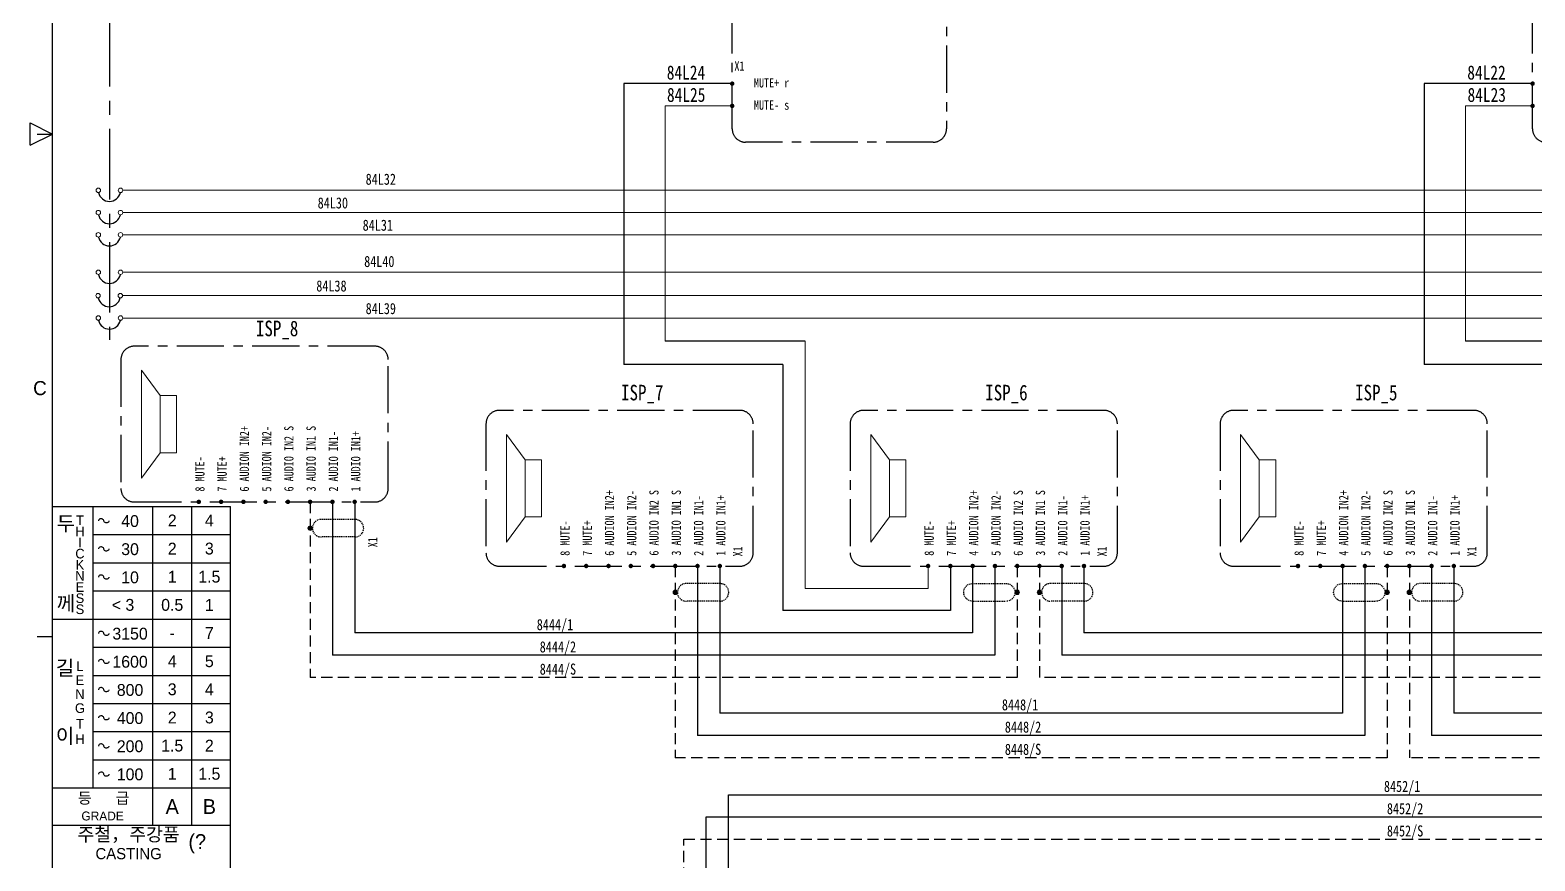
# Model space of a CAD drawing. Header units: millimetres. Extents: x 1204 to 1763, y -128 to 303.
# Drawn here: x 1213.7 to 1416.4, y -10.6 to 101.5 of the extents above; entities that cross this region are included whole.
import ezdxf
from ezdxf.enums import TextEntityAlignment as Align

# ---------------------------------------------------------------- set-up
doc = ezdxf.new("R2010")
doc.units = ezdxf.units.MM
doc.linetypes.add('CENTER', pattern=[50.8, 31.75, -6.35, 6.35, -6.35])
doc.linetypes.add('HIDDEN', pattern=[0.375, 0.25, -0.125])
for name, color, linetype, lineweight in [('1', 7, 'Continuous', 15), ('7', 7, 'Continuous', 15), ('ADDRESS', 85, 'Continuous', 15), ('GND', 252, 'Continuous', 15), ('LINE', 7, 'Continuous', 15), ('TEXT', 7, 'Continuous', 15)]:
    doc.layers.add(name, color=color, linetype=linetype, lineweight=lineweight)
for name, color, linetype in [('AUDIO+', 26, 'Continuous'), ('AUDIO-', 30, 'Continuous'), ('PA+', 116, 'Continuous'), ('SHIELD', 41, 'Continuous')]:
    doc.layers.add(name, color=color, linetype=linetype)
doc.styles.add('ROMANS', font='txt', dxfattribs={"height": 0.2})

# ---------------------------------------------------------------- blocks, each defined once
blk = doc.blocks.new('BALL')
at = {"layer": 'LINE'}
h = blk.add_hatch(color=256, dxfattribs=at)
h.paths.add_polyline_path([(203.75, 320.23, 0.41419), (203.5, 319.98), (203.75, 319.98)])
h.paths.add_polyline_path([(203.75, 320.23), (203.75, 319.98), (204, 319.98, 0.41419)])
h.paths.add_polyline_path([(204, 319.98, 0.00002), (204, 319.98), (203.5, 319.98, 1.00004)])
blk.add_circle((203.75, 319.98), 0.25, dxfattribs=at)
blk = doc.blocks.new('A$C38FC7A60')
at = {"layer": 'SHIELD', "linetype": 'HIDDEN'}
for p, q in [((-1.98, 10), (-1.98, 2.5)), ((0, 0), (0, 0.52))]:
    blk.add_line(p, q, dxfattribs=at)
for points in [[(-1.98, 10), (-1.98, 10), (-1.94, 10.52), (-1.94, 10.52), (-1.23, 12.78), (1.93, 12.35), (1.98, 10), (1.98, 10), (1.98, 2.5), (1.98, 2.5)], [(1.98, 2.5), (1.98, 2.5), (1.94, 1.98), (1.94, 1.98), (1.34, 0.01), (-1.34, 0.01), (-1.94, 1.98), (-1.94, 1.98), (-1.98, 2.5), (-1.98, 2.5)]]:
    blk.add_open_spline(points, degree=3, knots=[0, 0, 0, 0, 1, 1, 1, 2, 2, 2, 3, 3, 3, 3], dxfattribs=at)
at = {"layer": 'SHIELD', "linetype": 'HIDDEN', "xscale": -2, "yscale": 2, "zscale": 2}
blk.add_blockref('BALL', (407.5, -639.96), dxfattribs=at)

msp = doc.modelspace()

# ---------------------------------------------------------------- linework, layer by layer
at = {"color": 5, "linetype": 'Continuous'}
for p, q in [((1216.68, -115.77), (1216.68, 290.63)), ((1216.68, 37.23), (1240.68, 37.23)), ((1240.68, -115.77), (1240.68, 37.23))]:
    msp.add_line(p, q, dxfattribs=at)
at = {"color": 2, "linetype": 'Continuous'}
for p, q in [((1213.66, 88.96), (1216.68, 87.43)), ((1213.66, 85.92), (1213.66, 88.96)), ((1213.66, 85.92), (1216.68, 87.43))]:
    msp.add_line(p, q, dxfattribs=at)
at = {"color": 6, "linetype": 'Continuous'}
for p, q in [((1214.63, 87.43), (1216.68, 87.43)), ((1222.18, -0.72), (1222.18, 37.23)), ((1230.18, -5.74), (1230.18, 37.23)), ((1235.43, -5.74), (1235.43, 37.23)), ((1222.18, 33.44), (1240.68, 33.44)), ((1222.18, 29.64), (1240.68, 29.64)), ((1222.18, 25.85), (1240.68, 25.85)), ((1216.68, 22.05), (1240.68, 22.05)), ((1214.63, 19.7), (1216.68, 19.7)), ((1222.18, 18.26), (1240.68, 18.26)), ((1222.18, 14.46), (1240.68, 14.46)), ((1222.18, 10.67), (1240.68, 10.67)), ((1222.18, 6.87), (1240.68, 6.87)), ((1222.18, 3.08), (1240.68, 3.08)), ((1216.68, -0.72), (1240.68, -0.72)), ((1216.68, -5.74), (1240.68, -5.74))]:
    msp.add_line(p, q, dxfattribs=at)
for p, q in [((1318.07, 59.49), (1299.23, 59.49)), ((1478.45, 59.49), (1407.06, 59.49))]:
    msp.add_line(p, q)
at = {"color": 1, "linetype": 'CENTER', "ltscale": 0.2}
for points in [[(1310.05, 182.44), (1335.33, 182.44, -0.414214), (1337.13, 180.64), (1337.13, 88.14, -0.414214), (1335.33, 86.34), (1310.05, 86.34, -0.414214), (1308.25, 88.14), (1308.25, 180.64, -0.414214)], [(1417.86, 182.44), (1443.14, 182.44, -0.414214), (1444.94, 180.64), (1444.94, 88.14, -0.414214), (1443.14, 86.34), (1417.86, 86.34, -0.414214), (1416.06, 88.14), (1416.06, 180.64, -0.414214)], [(1261.9, 39.63), (1261.9, 57.03, 0.414214), (1260.1, 58.83), (1227.7, 58.83, 0.414214), (1225.9, 57.03), (1225.9, 39.63, 0.414214), (1227.7, 37.83), (1260.1, 37.83, 0.414214)], [(1311.08, 30.98), (1311.08, 48.38, 0.414214), (1309.28, 50.18), (1276.88, 50.18, 0.414214), (1275.08, 48.38), (1275.08, 30.98, 0.414214), (1276.88, 29.18), (1309.28, 29.18, 0.414214)], [(1360.14, 30.98), (1360.14, 48.38, 0.414214), (1358.34, 50.18), (1325.94, 50.18, 0.414214), (1324.14, 48.38), (1324.14, 30.98, 0.414214), (1325.94, 29.18), (1358.34, 29.18, 0.414214)], [(1409.98, 30.98), (1409.98, 48.38, 0.414214), (1408.18, 50.18), (1375.78, 50.18, 0.414214), (1373.98, 48.38), (1373.98, 30.98, 0.414214), (1375.78, 29.18), (1408.18, 29.18, 0.414214)]]:
    msp.add_lwpolyline(points, format="xyb", close=True, dxfattribs=at)
at = {"const_width": 0.3}
for points in [[(1308.1, 94.23, -1), (1308.4, 94.23, -1)], [(1415.93, 94.23, -1), (1416.23, 94.23, -1)], [(1308.1, 91.23, 1), (1308.4, 91.23, 1)], [(1308.1, 91.23, 1), (1308.4, 91.23, 1)], [(1415.93, 91.23, 1), (1416.23, 91.23, 1)], [(1415.93, 91.23, 1), (1416.23, 91.23, 1)], [(1236.39, 37.7, -1), (1236.39, 38, -1)], [(1239.39, 37.7, -1), (1239.39, 38, -1)], [(1242.4, 37.7, 1), (1242.4, 38, 1)], [(1245.4, 37.7, 1), (1245.4, 38, 1)], [(1248.4, 37.7, 1), (1248.4, 38, 1)], [(1251.39, 37.7, -1), (1251.39, 38, -1)], [(1254.39, 37.7, -1), (1254.39, 38, -1)], [(1257.39, 37.7, -1), (1257.39, 38, -1)], [(1285.58, 29.05, -1), (1285.58, 29.35, -1)], [(1288.58, 29.05, -1), (1288.58, 29.35, -1)], [(1291.59, 29.05, 1), (1291.59, 29.35, 1)], [(1294.59, 29.05, 1), (1294.59, 29.35, 1)], [(1297.59, 29.05, 1), (1297.59, 29.35, 1)], [(1300.58, 29.05, -1), (1300.58, 29.35, -1)], [(1303.58, 29.05, -1), (1303.58, 29.35, -1)], [(1306.58, 29.05, -1), (1306.58, 29.35, -1)], [(1334.64, 29.05, -1), (1334.64, 29.35, -1)], [(1337.64, 29.05, -1), (1337.64, 29.35, -1)], [(1340.65, 29.05, 1), (1340.65, 29.35, 1)], [(1343.65, 29.05, 1), (1343.65, 29.35, 1)], [(1346.65, 29.05, 1), (1346.65, 29.35, 1)], [(1349.64, 29.05, -1), (1349.64, 29.35, -1)], [(1352.64, 29.05, -1), (1352.64, 29.35, -1)], [(1355.64, 29.05, -1), (1355.64, 29.35, -1)], [(1384.47, 29.05, -1), (1384.47, 29.35, -1)], [(1387.47, 29.05, -1), (1387.47, 29.35, -1)], [(1390.49, 29.05, 1), (1390.49, 29.35, 1)], [(1393.49, 29.05, 1), (1393.49, 29.35, 1)], [(1396.49, 29.05, 1), (1396.49, 29.35, 1)], [(1399.47, 29.05, -1), (1399.47, 29.35, -1)], [(1402.47, 29.05, -1), (1402.47, 29.35, -1)], [(1405.47, 29.05, -1), (1405.47, 29.35, -1)]]:
    msp.add_lwpolyline(points, format="xyb", close=True, dxfattribs=at)
at = {"color": 4, "linetype": 'Continuous'}
for points in [[(1224.28, 35.29), (1224.27, 35.21), (1224.22, 35.13), (1224.15, 35.07), (1224.06, 35.03), (1223.96, 35.01), (1223.85, 35.02), (1223.76, 35.05), (1223.67, 35.1), (1223.62, 35.17), (1223.59, 35.25), (1223.58, 35.34), (1223.54, 35.42), (1223.48, 35.49), (1223.39, 35.54), (1223.28, 35.57), (1223.17, 35.57), (1223.07, 35.54), (1222.98, 35.49), (1222.92, 35.41), (1222.89, 35.33), (1222.89, 35.33), (1222.89, 35.32), (1222.89, 35.32), (1222.88, 35.31), (1222.88, 35.31), (1222.88, 35.31), (1222.88, 35.3), (1222.88, 35.3), (1222.88, 35.29), (1222.88, 35.29)], [(1224.28, 31.5), (1224.27, 31.41), (1224.22, 31.34), (1224.15, 31.28), (1224.06, 31.23), (1223.96, 31.22), (1223.85, 31.22), (1223.76, 31.25), (1223.67, 31.31), (1223.62, 31.38), (1223.59, 31.46), (1223.58, 31.54), (1223.54, 31.63), (1223.48, 31.7), (1223.39, 31.75), (1223.28, 31.77), (1223.17, 31.77), (1223.07, 31.74), (1222.98, 31.69), (1222.92, 31.62), (1222.89, 31.54), (1222.89, 31.53), (1222.89, 31.53), (1222.89, 31.52), (1222.88, 31.52), (1222.88, 31.52), (1222.88, 31.51), (1222.88, 31.51), (1222.88, 31.5), (1222.88, 31.5), (1222.88, 31.5)], [(1224.28, 27.7), (1224.27, 27.62), (1224.22, 27.54), (1224.15, 27.48), (1224.06, 27.44), (1223.96, 27.42), (1223.85, 27.43), (1223.76, 27.46), (1223.67, 27.51), (1223.62, 27.58), (1223.59, 27.66), (1223.58, 27.75), (1223.54, 27.83), (1223.48, 27.9), (1223.39, 27.95), (1223.28, 27.98), (1223.17, 27.98), (1223.07, 27.95), (1222.98, 27.9), (1222.92, 27.82), (1222.89, 27.74), (1222.89, 27.74), (1222.89, 27.73), (1222.89, 27.73), (1222.88, 27.72), (1222.88, 27.72), (1222.88, 27.72), (1222.88, 27.71), (1222.88, 27.71), (1222.88, 27.7), (1222.88, 27.7)], [(1224.28, 20.11), (1224.27, 20.03), (1224.22, 19.95), (1224.15, 19.89), (1224.06, 19.85), (1223.96, 19.83), (1223.85, 19.84), (1223.76, 19.87), (1223.67, 19.92), (1223.62, 19.99), (1223.59, 20.07), (1223.58, 20.16), (1223.54, 20.24), (1223.48, 20.31), (1223.39, 20.36), (1223.28, 20.39), (1223.17, 20.39), (1223.07, 20.36), (1222.98, 20.31), (1222.92, 20.23), (1222.89, 20.15), (1222.89, 20.15), (1222.89, 20.14), (1222.89, 20.14), (1222.88, 20.13), (1222.88, 20.13), (1222.88, 20.13), (1222.88, 20.12), (1222.88, 20.12), (1222.88, 20.11), (1222.88, 20.11)], [(1224.28, 16.32), (1224.27, 16.23), (1224.22, 16.16), (1224.15, 16.1), (1224.06, 16.05), (1223.96, 16.04), (1223.85, 16.04), (1223.76, 16.07), (1223.67, 16.13), (1223.62, 16.2), (1223.59, 16.28), (1223.58, 16.36), (1223.54, 16.45), (1223.48, 16.52), (1223.39, 16.57), (1223.28, 16.59), (1223.17, 16.59), (1223.07, 16.56), (1222.98, 16.51), (1222.92, 16.44), (1222.89, 16.36), (1222.89, 16.35), (1222.89, 16.35), (1222.89, 16.34), (1222.88, 16.34), (1222.88, 16.34), (1222.88, 16.33), (1222.88, 16.33), (1222.88, 16.32), (1222.88, 16.32), (1222.88, 16.32)], [(1224.28, 12.52), (1224.27, 12.44), (1224.22, 12.36), (1224.15, 12.3), (1224.06, 12.26), (1223.96, 12.24), (1223.85, 12.25), (1223.76, 12.28), (1223.67, 12.33), (1223.62, 12.4), (1223.59, 12.48), (1223.58, 12.57), (1223.54, 12.65), (1223.48, 12.72), (1223.39, 12.77), (1223.28, 12.8), (1223.17, 12.8), (1223.07, 12.77), (1222.98, 12.72), (1222.92, 12.64), (1222.89, 12.56), (1222.89, 12.56), (1222.89, 12.55), (1222.89, 12.55), (1222.88, 12.54), (1222.88, 12.54), (1222.88, 12.54), (1222.88, 12.53), (1222.88, 12.53), (1222.88, 12.52), (1222.88, 12.52)], [(1224.28, 8.73), (1224.27, 8.64), (1224.22, 8.57), (1224.15, 8.51), (1224.06, 8.46), (1223.96, 8.45), (1223.85, 8.45), (1223.76, 8.48), (1223.67, 8.54), (1223.62, 8.61), (1223.59, 8.69), (1223.58, 8.77), (1223.54, 8.86), (1223.48, 8.93), (1223.39, 8.98), (1223.28, 9), (1223.17, 9), (1223.07, 8.97), (1222.98, 8.92), (1222.92, 8.85), (1222.89, 8.77), (1222.89, 8.76), (1222.89, 8.76), (1222.89, 8.75), (1222.88, 8.75), (1222.88, 8.75), (1222.88, 8.74), (1222.88, 8.74), (1222.88, 8.73), (1222.88, 8.73), (1222.88, 8.73)], [(1224.28, 4.93), (1224.27, 4.85), (1224.22, 4.77), (1224.15, 4.71), (1224.06, 4.67), (1223.96, 4.65), (1223.85, 4.66), (1223.76, 4.69), (1223.67, 4.74), (1223.62, 4.81), (1223.59, 4.89), (1223.58, 4.98), (1223.54, 5.06), (1223.48, 5.13), (1223.39, 5.18), (1223.28, 5.21), (1223.17, 5.21), (1223.07, 5.18), (1222.98, 5.13), (1222.92, 5.05), (1222.89, 4.97), (1222.89, 4.97), (1222.89, 4.96), (1222.89, 4.96), (1222.88, 4.95), (1222.88, 4.95), (1222.88, 4.95), (1222.88, 4.94), (1222.88, 4.94), (1222.88, 4.93), (1222.88, 4.93)], [(1224.28, 1.14), (1224.27, 1.05), (1224.22, 0.98), (1224.15, 0.92), (1224.06, 0.87), (1223.96, 0.86), (1223.85, 0.86), (1223.76, 0.89), (1223.67, 0.95), (1223.62, 1.02), (1223.59, 1.1), (1223.58, 1.18), (1223.54, 1.27), (1223.48, 1.34), (1223.39, 1.39), (1223.28, 1.41), (1223.17, 1.41), (1223.07, 1.38), (1222.98, 1.33), (1222.92, 1.26), (1222.89, 1.18), (1222.89, 1.17), (1222.89, 1.17), (1222.89, 1.16), (1222.88, 1.16), (1222.88, 1.16), (1222.88, 1.15), (1222.88, 1.15), (1222.88, 1.14), (1222.88, 1.14), (1222.88, 1.14)]]:
    msp.add_lwpolyline(points, dxfattribs=at)
at = {"color": 0}
for centre in [(1224.35, 79.85), (1224.35, 76.85), (1224.35, 73.85), (1224.35, 68.8), (1224.32, 65.65), (1224.35, 62.63)]:
    msp.add_arc(centre, 1.5, 191.4783, 348.5217, dxfattribs=at)
at = {"layer": '1'}
for p, q in [((1308.23, 91.23), (1299.23, 91.23)), ((1416.06, 91.23), (1407.06, 91.23)), ((1334.64, 26.18), (1318.07, 26.18))]:
    msp.add_line(p, q, dxfattribs=at)
at = {"layer": '7'}
for p, q in [((1299.23, 91.23), (1299.23, 59.49)), ((1407.06, 91.23), (1407.06, 59.49)), ((1318.07, 59.49), (1318.07, 26.18)), ((1334.64, 29.08), (1334.64, 26.18))]:
    msp.add_line(p, q, dxfattribs=at)
at = {"layer": '7', "color": 0}
for p, q in [((1228.66, 55.6), (1231.18, 52.18)), ((1228.66, 41.06), (1228.66, 55.6)), ((1233.4, 52.18), (1231.18, 52.18)), ((1231.18, 52.18), (1231.18, 44.48)), ((1233.4, 44.48), (1233.4, 52.18)), ((1277.85, 32.41), (1277.85, 46.95)), ((1277.85, 46.95), (1280.37, 43.53)), ((1326.91, 32.41), (1326.91, 46.95)), ((1326.91, 46.95), (1329.43, 43.53)), ((1376.74, 32.41), (1376.74, 46.95)), ((1376.74, 46.95), (1379.26, 43.53)), ((1231.18, 44.48), (1228.66, 41.06)), ((1231.18, 44.48), (1233.4, 44.48)), ((1282.58, 43.53), (1280.37, 43.53)), ((1280.37, 43.53), (1280.37, 35.83)), ((1282.58, 35.83), (1282.58, 43.53)), ((1331.64, 43.53), (1329.43, 43.53)), ((1329.43, 43.53), (1329.43, 35.83)), ((1331.64, 35.83), (1331.64, 43.53)), ((1381.48, 43.53), (1379.26, 43.53)), ((1379.26, 43.53), (1379.26, 35.83)), ((1381.48, 35.83), (1381.48, 43.53)), ((1280.37, 35.83), (1277.85, 32.41)), ((1280.37, 35.83), (1282.58, 35.83)), ((1329.43, 35.83), (1326.91, 32.41)), ((1329.43, 35.83), (1331.64, 35.83)), ((1379.26, 35.83), (1376.74, 32.41)), ((1379.26, 35.83), (1381.48, 35.83))]:
    msp.add_line(p, q, dxfattribs=at)
at = {"layer": 'ADDRESS'}
for p, q in [((1644.24, 76.85), (1226.15, 76.85)), ((1644.24, 73.85), (1226.15, 73.85)), ((1644.22, 65.65), (1226.12, 65.65)), ((1644.34, 62.63), (1226.15, 62.63))]:
    msp.add_line(p, q, dxfattribs=at)
at = {"layer": 'AUDIO+'}
for p, q in [((1257.4, 37.83), (1257.4, 20.18)), ((1306.58, 29.18), (1306.58, 9.36)), ((1340.64, 29.18), (1340.64, 20.18)), ((1355.64, 29.18), (1355.64, 20.18)), ((1390.48, 29.18), (1390.48, 9.36)), ((1405.48, 29.18), (1405.48, 9.36)), ((1340.64, 20.18), (1257.4, 20.18)), ((1442.58, 20.18), (1355.64, 20.18)), ((1390.48, 9.36), (1306.58, 9.36)), ((1501.03, 9.36), (1405.48, 9.36)), ((1307.73, -1.63), (1396.98, -1.63)), ((1307.73, -26.46), (1307.73, -1.63)), ((1307.73, -1.63), (1467.95, -1.63))]:
    msp.add_line(p, q, dxfattribs=at)
at = {"layer": 'AUDIO-'}
for p, q in [((1254.4, 37.83), (1254.4, 17.18)), ((1303.58, 29.18), (1303.58, 6.36)), ((1343.64, 29.18), (1343.64, 17.18)), ((1352.64, 29.18), (1352.64, 17.18)), ((1393.48, 29.18), (1393.48, 6.36)), ((1402.48, 29.18), (1402.48, 6.36)), ((1343.64, 17.18), (1254.4, 17.18)), ((1445.58, 17.18), (1352.64, 17.18)), ((1393.48, 6.36), (1303.58, 6.36)), ((1504.03, 6.36), (1402.48, 6.36)), ((1304.73, -4.63), (1393.98, -4.63)), ((1304.73, -26.46), (1304.73, -4.63)), ((1304.73, -4.63), (1470.95, -4.63))]:
    msp.add_line(p, q, dxfattribs=at)
at = {"layer": 'GND'}
for p, q in [((1226.15, 79.85), (1644.24, 79.85)), ((1644.24, 68.8), (1226.15, 68.8))]:
    msp.add_line(p, q, dxfattribs=at)
at = {"layer": 'LINE', "color": 0}
for centre in [(1222.85, 79.85), (1225.85, 79.85), (1222.85, 76.85), (1225.85, 76.85), (1222.85, 73.85), (1225.85, 73.85), (1222.85, 68.8), (1225.85, 68.8), (1222.82, 65.65), (1225.82, 65.65), (1222.85, 62.63), (1225.85, 62.63)]:
    msp.add_circle(centre, 0.3, dxfattribs=at)
at = {"layer": 'PA+'}
for p, q in [((1308.23, 94.23), (1293.66, 94.23)), ((1293.66, 94.23), (1293.66, 56.35)), ((1416.06, 94.23), (1401.49, 94.23)), ((1401.49, 94.23), (1401.49, 56.35)), ((1315.07, 56.35), (1293.66, 56.35)), ((1315.07, 56.35), (1315.07, 23.18)), ((1475.45, 56.35), (1401.49, 56.35)), ((1337.64, 29.18), (1337.64, 23.18)), ((1337.64, 23.18), (1315.07, 23.18))]:
    msp.add_line(p, q, dxfattribs=at)
at = {"layer": 'SHIELD', "color": 1, "linetype": 'CENTER', "ltscale": 0.3}
msp.add_line((1224.35, 255.76), (1224.35, 59.67), dxfattribs=at)
at = {"layer": 'SHIELD', "linetype": 'HIDDEN', "ltscale": 6}
for p, q in [((1251.4, 37.83), (1251.4, 14.18)), ((1300.58, 29.18), (1300.58, 3.36)), ((1346.64, 29.18), (1346.64, 14.18)), ((1349.64, 29.18), (1349.64, 14.18)), ((1396.48, 29.18), (1396.48, 3.36)), ((1399.48, 29.18), (1399.48, 3.36)), ((1346.64, 14.18), (1251.4, 14.18)), ((1448.58, 14.18), (1349.64, 14.18)), ((1396.48, 3.36), (1300.58, 3.36)), ((1507.03, 3.36), (1399.48, 3.36)), ((1301.73, -7.63), (1390.98, -7.63)), ((1301.73, -26.46), (1301.73, -7.63)), ((1301.73, -7.63), (1473.95, -7.63))]:
    msp.add_line(p, q, dxfattribs=at)

# ---------------------------------------------------------------- block references
at = {"layer": '7', "yscale": 0.5999999999999659, "zscale": 0.5999999999999659}
for p, xscale, rotation in [((1251.4, 34.3), -0.5999999999999659, 270), ((1300.58, 25.65), -0.5999999999999659, 270), ((1346.64, 25.65), 0.5999999999999659, 90.00000000000001), ((1349.64, 25.65), -0.5999999999999659, 270), ((1396.48, 25.65), 0.5999999999999659, 90.00000000000001), ((1399.48, 25.65), -0.5999999999999659, 270)]:
    msp.add_blockref('A$C38FC7A60', p, dxfattribs=dict(at, xscale=xscale, rotation=rotation))

# ---------------------------------------------------------------- texts
at = {"style": 'ROMANS', "width": 0.8}
for s, p in [('6 AUDION IN2+', (1242.53, 39.23)), ('5 AUDION IN2-', (1245.53, 39.23)), ('6 AUDIO IN2 S', (1248.52, 39.25)), ('3 AUDIO IN1 S', (1251.52, 39.25)), ('2 AUDIO IN1-', (1254.53, 39.23)), ('1 AUDIO IN1+', (1257.53, 39.23)), ('8 MUTE-', (1236.53, 39.23)), ('7 MUTE+', (1239.53, 39.23)), ('6 AUDION IN2+', (1291.72, 30.58)), ('5 AUDION IN2-', (1294.72, 30.58)), ('6 AUDIO IN2 S', (1297.71, 30.6)), ('3 AUDIO IN1 S', (1300.71, 30.6)), ('2 AUDIO IN1-', (1303.72, 30.58)), ('1 AUDIO IN1+', (1306.72, 30.58)), ('4 AUDION IN2+', (1340.78, 30.58)), ('5 AUDION IN2-', (1343.78, 30.58)), ('6 AUDIO IN2 S', (1346.78, 30.58)), ('3 AUDIO IN1 S', (1349.78, 30.58)), ('2 AUDIO IN1-', (1352.78, 30.58)), ('1 AUDIO IN1+', (1355.78, 30.58)), ('4 AUDION IN2+', (1390.61, 30.58)), ('5 AUDION IN2-', (1393.61, 30.58)), ('6 AUDIO IN2 S', (1396.6, 30.6)), ('3 AUDIO IN1 S', (1399.6, 30.6)), ('2 AUDIO IN1-', (1402.61, 30.58)), ('1 AUDIO IN1+', (1405.61, 30.58)), ('8 MUTE-', (1285.72, 30.58)), ('7 MUTE+', (1288.72, 30.58)), ('8 MUTE-', (1334.78, 30.58)), ('7 MUTE+', (1337.78, 30.58)), ('8 MUTE-', (1384.61, 30.58)), ('7 MUTE+', (1387.61, 30.58))]:
    msp.add_text(s, height=1.25, rotation=90, dxfattribs=at).set_placement(p, align=Align.MIDDLE_LEFT)
at = {"color": 4, "attachment_point": 5, "style": 'ROMANS'}
for s, insert, char_height in [('{\\fﾱﾼﾸﾲￃﾼ|b0|i0|c129|p49;C }', (1214.99, 53.17), 1.9), ('{\\fﾱﾼﾸﾲￃﾼ|b0|i0|c129|p49;두 }', (1218.48, 34.83), 2), ('{\\fﾱﾼﾸﾲￃﾼ|b0|i0|c129|p49;T }', (1220.38, 35.36), 1.3), ('{\\fﾱﾼﾸﾲￃﾼ|b0|i0|c129|p49;H }', (1220.38, 33.86), 1.3), ('{\\fﾱﾼﾸﾲￃﾼ|b0|i0|c129|p49;40 }', (1227.13, 35.25), 1.6), ('{\\fﾱﾼﾸﾲￃﾼ|b0|i0|c129|p49;2 }', (1232.81, 35.34), 1.6), ('{\\fﾱﾼﾸﾲￃﾼ|b0|i0|c129|p49;4 }', (1237.81, 35.34), 1.6), ('{\\fﾱﾼﾸﾲￃﾼ|b0|i0|c129|p49;I }', (1220.38, 32.36), 1.3), ('{\\fﾱﾼﾸﾲￃﾼ|b0|i0|c129|p49;C }', (1220.38, 30.86), 1.3), ('{\\fﾱﾼﾸﾲￃﾼ|b0|i0|c129|p49;30 }', (1227.13, 31.46), 1.6), ('{\\fﾱﾼﾸﾲￃﾼ|b0|i0|c129|p49;2 }', (1232.81, 31.54), 1.6), ('{\\fﾱﾼﾸﾲￃﾼ|b0|i0|c129|p49;3 }', (1237.81, 31.54), 1.6), ('{\\fﾱﾼﾸﾲￃﾼ|b0|i0|c129|p49;N }', (1220.38, 27.86), 1.3), ('{\\fﾱﾼﾸﾲￃﾼ|b0|i0|c129|p49;K }', (1220.38, 29.36), 1.3), ('{\\fﾱﾼﾸﾲￃﾼ|b0|i0|c129|p49;10 }', (1227.13, 27.66), 1.6), ('{\\fﾱﾼﾸﾲￃﾼ|b0|i0|c129|p49;1 }', (1232.81, 27.75), 1.6), ('{\\fﾱﾼﾸﾲￃﾼ|b0|i0|c129|p49;1.5 }', (1237.81, 27.75), 1.6), ('{\\fﾱﾼﾸﾲￃﾼ|b0|i0|c129|p49;E }', (1220.38, 26.36), 1.3), ('{\\fﾱﾼﾸﾲￃﾼ|b0|i0|c129|p49;께 }', (1218.48, 24.06), 2), ('{\\fﾱﾼﾸﾲￃﾼ|b0|i0|c129|p49;S }', (1220.38, 24.86), 1.3), ('{\\fﾱﾼﾸﾲￃﾼ|b0|i0|c129|p49;< 3 }', (1226.18, 23.95), 1.6), ('{\\fﾱﾼﾸﾲￃﾼ|b0|i0|c129|p49;0.5 }', (1232.81, 23.95), 1.6), ('{\\fﾱﾼﾸﾲￃﾼ|b0|i0|c129|p49;1 }', (1237.81, 23.95), 1.6), ('{\\fﾱﾼﾸﾲￃﾼ|b0|i0|c129|p49;S }', (1220.38, 23.36), 1.3), ('{\\fﾱﾼﾸﾲￃﾼ|b0|i0|c129|p49;3150 }', (1227.13, 20.07), 1.6), ('{\\fﾱﾼﾸﾲￃﾼ|b0|i0|c129|p49;7 }', (1237.81, 20.16), 1.6), ('{\\fﾱﾼﾸﾲￃﾼ|b0|i0|c129|p49;- }', (1232.81, 20.16), 1.6), ('{\\fﾱﾼﾸﾲￃﾼ|b0|i0|c129|p49;길 }', (1218.38, 15.36), 2), ('{\\fﾱﾼﾸﾲￃﾼ|b0|i0|c129|p49;L }', (1220.38, 15.69), 1.3), ('{\\fﾱﾼﾸﾲￃﾼ|b0|i0|c129|p49;1600 }', (1227.13, 16.28), 1.6), ('{\\fﾱﾼﾸﾲￃﾼ|b0|i0|c129|p49;4 }', (1232.81, 16.36), 1.6), ('{\\fﾱﾼﾸﾲￃﾼ|b0|i0|c129|p49;5 }', (1237.81, 16.36), 1.6), ('{\\fﾱﾼﾸﾲￃﾼ|b0|i0|c129|p49;E }', (1220.38, 13.8), 1.3), ('{\\fﾱﾼﾸﾲￃﾼ|b0|i0|c129|p49;N }', (1220.38, 11.91), 1.3), ('{\\fﾱﾼﾸﾲￃﾼ|b0|i0|c129|p49;800 }', (1227.13, 12.48), 1.6), ('{\\fﾱﾼﾸﾲￃﾼ|b0|i0|c129|p49;3 }', (1232.81, 12.57), 1.6), ('{\\fﾱﾼﾸﾲￃﾼ|b0|i0|c129|p49;4 }', (1237.81, 12.57), 1.6), ('{\\fﾱﾼﾸﾲￃﾼ|b0|i0|c129|p49;G }', (1220.38, 10.03), 1.3), ('{\\fﾱﾼﾸﾲￃﾼ|b0|i0|c129|p49;T }', (1220.38, 7.94), 1.3), ('{\\fﾱﾼﾸﾲￃﾼ|b0|i0|c129|p49;400 }', (1227.13, 8.69), 1.6), ('{\\fﾱﾼﾸﾲￃﾼ|b0|i0|c129|p49;2 }', (1232.81, 8.77), 1.6), ('{\\fﾱﾼﾸﾲￃﾼ|b0|i0|c129|p49;3 }', (1237.81, 8.77), 1.6), ('{\\fﾱﾼﾸﾲￃﾼ|b0|i0|c129|p49;이 }', (1218.38, 6.18), 2), ('{\\fﾱﾼﾸﾲￃﾼ|b0|i0|c129|p49;H }', (1220.38, 5.85), 1.3), ('{\\fﾱﾼﾸﾲￃﾼ|b0|i0|c129|p49;200 }', (1227.13, 4.89), 1.6), ('{\\fﾱﾼﾸﾲￃﾼ|b0|i0|c129|p49;1.5 }', (1232.81, 4.98), 1.6), ('{\\fﾱﾼﾸﾲￃﾼ|b0|i0|c129|p49;2 }', (1237.81, 4.98), 1.6), ('{\\fﾱﾼﾸﾲￃﾼ|b0|i0|c129|p49;100 }', (1227.13, 1.1), 1.6), ('{\\fﾱﾼﾸﾲￃﾼ|b0|i0|c129|p49;1 }', (1232.81, 1.18), 1.6), ('{\\fﾱﾼﾸﾲￃﾼ|b0|i0|c129|p49;1.5 }', (1237.81, 1.18), 1.6), ('{\\fNew Gulim|b0|i0|c129|p18;\\H0.8333x;\\T0.75;등\u3000\u3000급\\fﾱﾼﾸﾲￃﾼ|b0|i0|c129|p49;\\H1.2x;\\T1; }', (1223.43, -2.15), 1.8), ('{\\fﾱﾼﾸﾲￃﾼ|b0|i0|c129|p49;GRADE }', (1223.43, -4.51), 1.2), ('{\\fﾱﾼﾸﾲￃﾼ|b0|i0|c129|p49;A }', (1232.81, -3.23), 2), ('{\\fﾱﾼﾸﾲￃﾼ|b0|i0|c129|p49;B }', (1237.81, -3.23), 2), ('{\\fﾱﾼﾸﾲￃﾼ|b0|i0|c129|p49;주철，주강품 }', (1226.93, -7.12), 1.8), ('{\\fﾱﾼﾸﾲￃﾼ|b0|i0|c129|p49;(? }', (1236.18, -8.25), 2), ('{\\fﾱﾼﾸﾲￃﾼ|b0|i0|c129|p49;CASTING }', (1226.93, -9.59), 1.5)]:
    msp.add_mtext(s, dxfattribs=dict(at, insert=insert, char_height=char_height))
at = {"layer": 'TEXT', "style": 'ROMANS', "width": 0.8}
for s, p in [('84L24', (1302.02, 95.73)), ('84L22', (1409.87, 95.73)), ('84L25', (1302.05, 92.72)), ('84L23', (1409.9, 92.72))]:
    msp.add_text(s, height=1.9, dxfattribs=at).set_placement(p, align=Align.MIDDLE_CENTER)
for s, height, p in [('X1', 1.25, (1309.91, 96.61)), ('MUTE+ r', 1.25, (1315.94, 94.34)), ('MUTE- s', 1.25, (1315.94, 91.34)), ('84L32', 1.5, (1262.95, 81.35)), ('84L30', 1.5, (1256.49, 78.15)), ('84L31', 1.5, (1262.55, 75.15)), ('84L40', 1.5, (1262.75, 70.26)), ('84L38', 1.5, (1256.3, 66.96)), ('84L39', 1.5, (1262.95, 63.91)), ('8444/1', 1.5, (1286.82, 21.3)), ('8444/2', 1.5, (1287.22, 18.3)), ('8444/S', 1.5, (1287.22, 15.3)), ('8448/1', 1.5, (1349.48, 10.49)), ('8448/2', 1.5, (1349.88, 7.49)), ('8448/S', 1.5, (1349.88, 4.49)), ('8452/1', 1.5, (1400.95, -0.51)), ('8452/2', 1.5, (1401.35, -3.51)), ('8452/S', 1.5, (1401.35, -6.51))]:
    msp.add_text(s, height=height, dxfattribs=at).set_placement(p, align=Align.MIDDLE_RIGHT)
at = {"layer": 'TEXT', "lineweight": 0, "style": 'ROMANS', "width": 0.8}
for s, p in [('ISP_8', (1246.94, 60.18)), ('ISP_7', (1296.13, 51.53)), ('ISP_6', (1345.19, 51.53)), ('ISP_5', (1395.02, 51.53))]:
    msp.add_text(s, height=2.1, dxfattribs=at).set_placement(p, align=Align.CENTER)
at = {"layer": 'TEXT', "style": 'ROMANS', "width": 0.8}
for p in [(1259.81, 33.08), (1309, 31.85), (1358.06, 31.85), (1407.89, 31.85)]:
    msp.add_text('X1', height=1.25, rotation=90, dxfattribs=at).set_placement(p, align=Align.MIDDLE_RIGHT)

doc.saveas('drawing.dxf')
